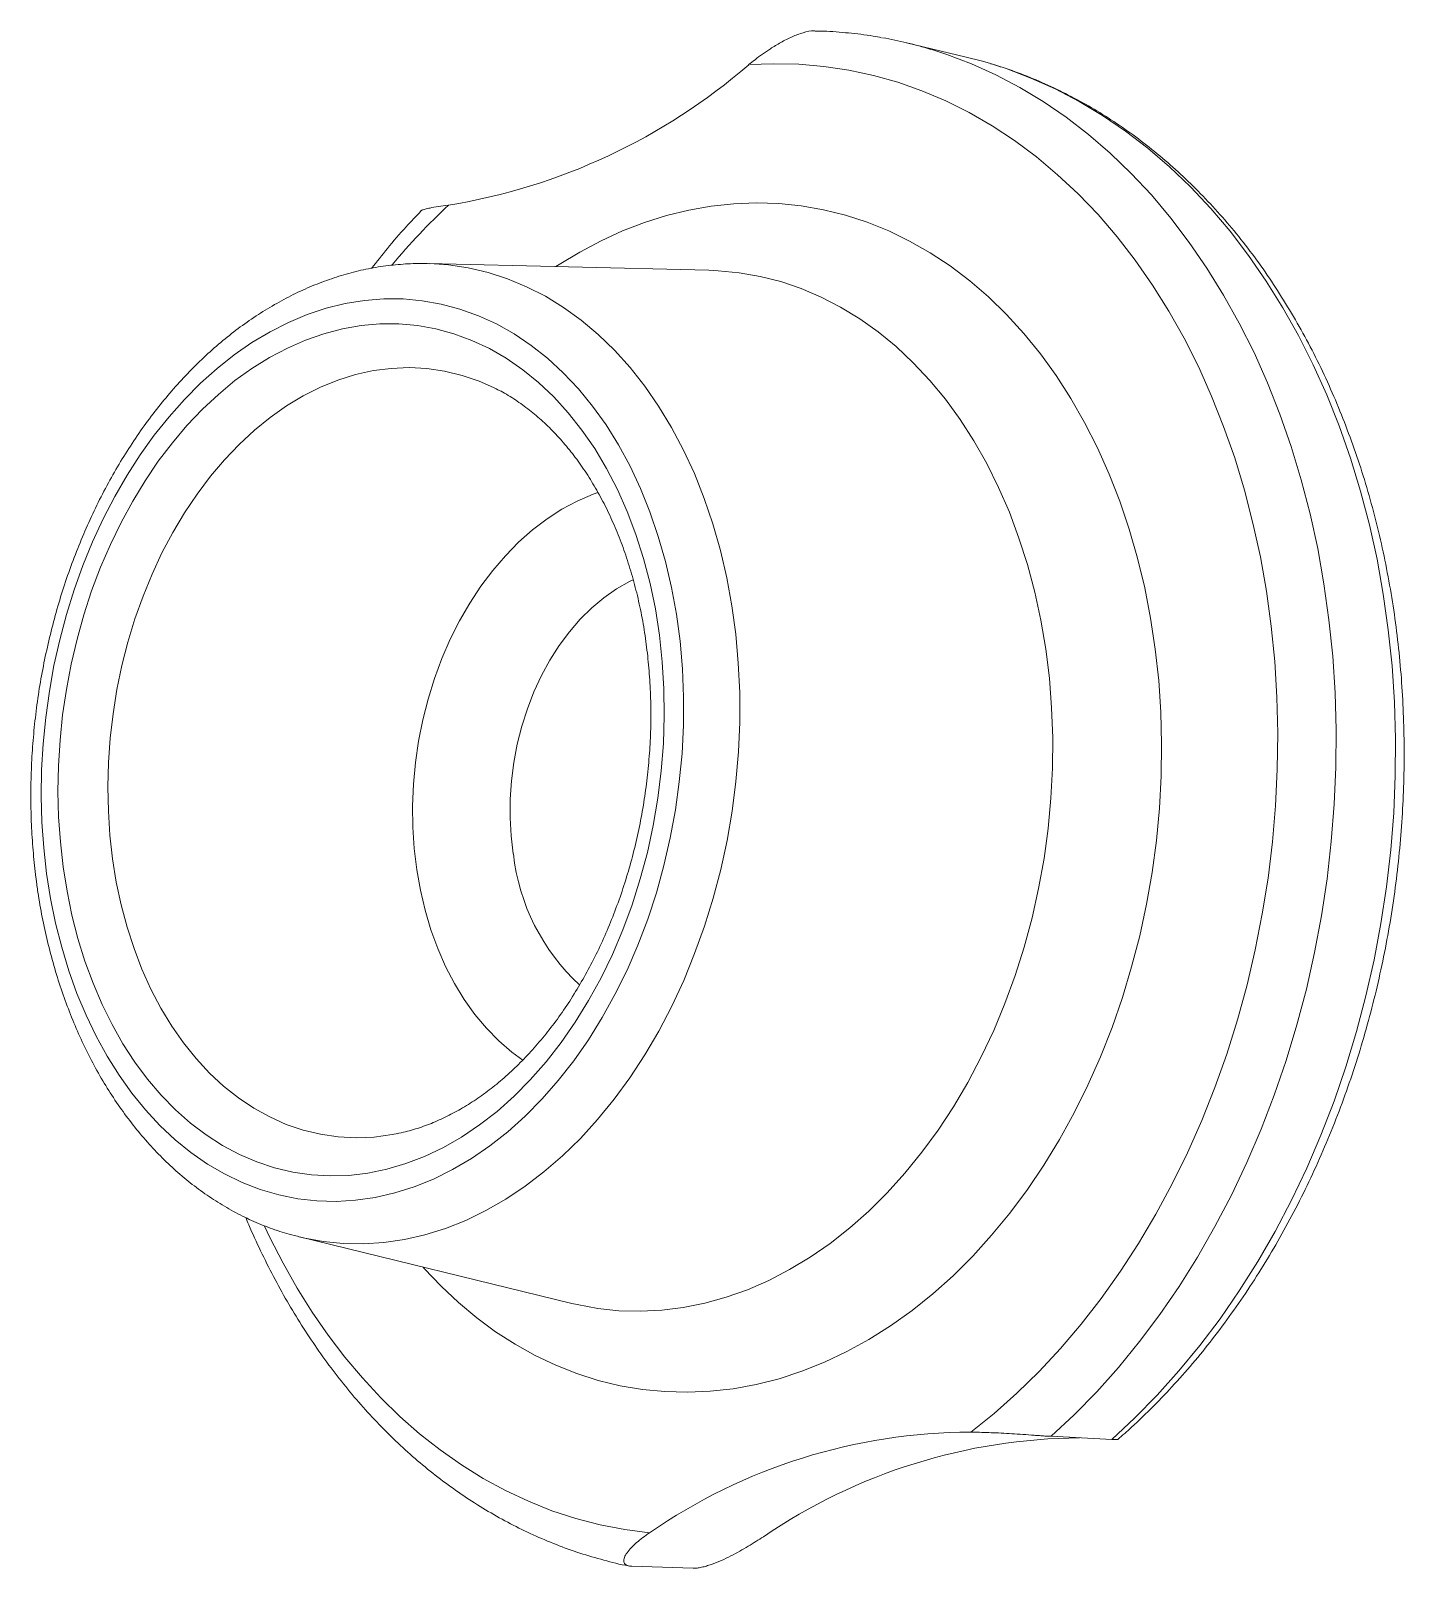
# Model space of a CAD drawing. Header units: millimetres. Extents: x -49 to 42, y -34 to 67.
import ezdxf

# ---------------------------------------------------------------- set-up
doc = ezdxf.new("R2010")
doc.units = ezdxf.units.MM

msp = doc.modelspace()

# ---------------------------------------------------------------- linework, layer by layer
at = {"color": 7, "linetype": 'Continuous', "lineweight": 15}
for p, q in [((12.77, 65.4), (8.85, 66.34)), ((-22.61, 51.82), (-4.16, 51.38)), ((-31.09, -12.19), (-13.16, -16.57)), ((-31.02, -12.2), (-31.09, -12.19)), ((18.35, -25.3), (22.34, -25.5)), ((-5.19, -33.97), (-9.23, -33.85))]:
    msp.add_line(p, q, dxfattribs=at)
at = {"color": 8, "linetype": 'Continuous', "lineweight": 15, "flags": 128}
for points in [[(10.45, 65.91), (11.49, 65.57), (13.11, 64.95), (14.72, 64.23), (16.29, 63.4), (17.83, 62.47), (19.34, 61.44), (20.81, 60.31), (22.24, 59.08), (23.62, 57.75), (24.95, 56.33), (26.22, 54.81), (27.44, 53.21), (28.6, 51.52), (29.7, 49.75), (30.73, 47.9), (31.7, 45.97), (32.59, 43.97), (33.4, 41.91), (34.14, 39.78), (34.81, 37.6), (35.39, 35.36), (35.89, 33.08), (36.3, 30.76), (36.63, 28.4), (36.88, 26.01), (37.03, 23.59), (37.1, 21.16), (37.08, 18.71), (36.98, 16.26), (36.78, 13.81), (36.5, 11.36), (36.13, 8.92), (35.68, 6.51), (35.14, 4.11), (34.51, 1.75), (33.81, -0.58), (33.02, -2.87), (32.16, -5.11), (31.22, -7.3), (30.21, -9.44), (29.13, -11.51), (27.99, -13.51), (26.78, -15.44), (25.5, -17.3), (24.17, -19.07), (22.79, -20.77), (21.36, -22.37), (19.88, -23.88), (18.35, -25.3)], [(22.34, -25.5), (23.86, -24.09), (25.33, -22.59), (26.76, -21), (28.14, -19.33), (29.47, -17.57), (30.73, -15.73), (31.94, -13.81), (33.08, -11.83), (34.16, -9.77), (35.17, -7.66), (36.1, -5.49), (36.96, -3.27), (37.74, -1), (38.44, 1.31), (39.06, 3.66), (39.6, 6.03), (40.05, 8.43), (40.41, 10.84), (40.69, 13.27), (40.89, 15.7), (40.99, 18.13), (41.01, 20.56), (40.94, 22.97), (40.78, 25.36), (40.53, 27.73), (40.2, 30.07), (39.79, 32.38), (39.29, 34.64), (38.7, 36.86), (38.04, 39.03), (37.3, 41.14), (36.48, 43.18), (35.59, 45.17), (34.63, 47.08), (33.6, 48.91), (32.5, 50.67), (31.34, 52.35), (30.12, 53.94), (28.85, 55.45), (27.52, 56.86), (26.14, 58.18), (24.72, 59.4), (23.25, 60.53), (21.74, 61.55), (20.2, 62.48), (18.63, 63.3), (17.03, 64.02), (15.4, 64.64), (14.3, 64.99)], [(-14.22, 51.62), (-14.01, 51.76), (-12.64, 52.58), (-11.25, 53.32), (-9.83, 53.97), (-8.4, 54.52), (-6.94, 54.97), (-5.48, 55.33), (-4, 55.59), (-2.52, 55.75), (-1.04, 55.81), (0.44, 55.76), (1.91, 55.61), (3.38, 55.36), (4.83, 55), (6.26, 54.54), (7.67, 53.97), (9.05, 53.3), (10.4, 52.53), (11.72, 51.66), (13, 50.69), (14.23, 49.63), (15.42, 48.47), (16.57, 47.22), (17.65, 45.88), (18.68, 44.45), (19.65, 42.95), (20.56, 41.37), (21.4, 39.71), (22.17, 37.98), (22.87, 36.19), (23.49, 34.35), (24.04, 32.44), (24.51, 30.49), (24.9, 28.5), (25.2, 26.47), (25.43, 24.41), (25.57, 22.33), (25.62, 20.23), (25.59, 18.12), (25.48, 16), (25.28, 13.89), (25, 11.78), (24.63, 9.69), (24.18, 7.61), (23.65, 5.57), (23.05, 3.56), (22.36, 1.59), (21.6, -0.34), (20.77, -2.21), (19.87, -4.03), (18.91, -5.78), (17.88, -7.47), (16.79, -9.08), (15.64, -10.62), (14.44, -12.08), (13.2, -13.45), (11.91, -14.74), (10.57, -15.93), (9.21, -17.03), (7.8, -18.03), (6.37, -18.93), (4.92, -19.73), (3.45, -20.43), (1.96, -21.02), (0.46, -21.51), (-1.05, -21.89), (-2.56, -22.17), (-4.06, -22.34), (-5.56, -22.4), (-7.06, -22.36), (-8.53, -22.22), (-9.99, -21.97), (-11.43, -21.62), (-12.85, -21.17), (-14.23, -20.62), (-15.59, -19.98), (-16.9, -19.24), (-18.19, -18.42), (-19.42, -17.5), (-20.62, -16.5), (-21.77, -15.42), (-22.87, -14.26), (-22.94, -14.18)], [(-22.54, 51.82), (-21.29, 51.74), (-19.98, 51.54), (-18.68, 51.24), (-17.39, 50.82), (-16.14, 50.3), (-14.91, 49.67), (-13.71, 48.94), (-12.55, 48.1), (-11.43, 47.16), (-10.36, 46.12), (-9.34, 44.98), (-8.37, 43.76), (-7.46, 42.44), (-6.61, 41.04), (-5.82, 39.56), (-5.11, 38.01), (-4.46, 36.38), (-3.89, 34.7), (-3.4, 32.96), (-2.98, 31.16), (-2.65, 29.32)], [(-13.16, -16.57), (-12.82, -16.64), (-11.46, -16.89), (-10.07, -17.04), (-8.67, -17.08), (-7.26, -17.01), (-5.84, -16.83), (-4.43, -16.55), (-3.02, -16.16), (-1.61, -15.66), (-0.22, -15.05), (1.15, -14.34), (2.5, -13.53), (3.82, -12.61), (5.11, -11.6), (6.36, -10.49), (7.57, -9.29), (8.74, -8), (9.86, -6.62), (10.93, -5.16), (11.93, -3.63), (12.88, -2.03), (13.76, -0.35), (14.58, 1.38), (15.32, 3.16), (15.99, 5), (16.58, 6.87), (17.1, 8.79), (17.53, 10.73), (17.89, 12.69), (18.16, 14.67), (18.34, 16.66), (18.45, 18.64), (18.46, 20.63), (18.39, 22.6), (18.24, 24.55), (18, 26.47), (17.68, 28.36), (17.28, 30.21), (16.8, 32.02), (16.24, 33.77), (15.61, 35.47), (14.9, 37.1), (14.12, 38.67), (13.28, 40.16), (12.37, 41.57), (11.4, 42.9), (10.37, 44.14), (9.29, 45.3), (8.16, 46.36), (6.98, 47.32), (5.77, 48.19), (4.51, 48.95), (3.22, 49.62), (1.91, 50.17), (0.57, 50.63), (-0.79, 50.98), (-2.16, 51.22), (-3.55, 51.35), (-4.16, 51.38)], [(-18.33, 43.67), (-19.27, 44.09), (-20.39, 44.47), (-21.54, 44.75), (-22.7, 44.92), (-23.87, 44.98), (-25.05, 44.93), (-26.22, 44.78), (-27.39, 44.52), (-28.55, 44.15), (-29.7, 43.69), (-30.83, 43.12), (-31.93, 42.46), (-33.01, 41.7), (-34.05, 40.86), (-35.05, 39.93), (-36.02, 38.91), (-36.94, 37.83), (-37.82, 36.66), (-38.64, 35.43), (-39.41, 34.14), (-40.13, 32.79), (-40.78, 31.39), (-41.37, 29.94), (-41.9, 28.46), (-42.36, 26.93), (-42.76, 25.38), (-43.09, 23.81), (-43.34, 22.22), (-43.53, 20.62), (-43.64, 19.02), (-43.68, 17.41), (-43.65, 15.82), (-43.55, 14.24), (-43.37, 12.68)], [(-16.39, -0.56), (-17.11, -0.03), (-17.97, 0.71), (-18.78, 1.54), (-19.54, 2.44), (-20.25, 3.43), (-20.89, 4.48), (-21.47, 5.6), (-21.99, 6.78), (-22.44, 8.01), (-22.82, 9.29), (-23.13, 10.61), (-23.37, 11.96), (-23.53, 13.35), (-23.63, 14.75), (-23.64, 16.16), (-23.58, 17.58), (-23.45, 19), (-23.25, 20.41), (-22.97, 21.81), (-22.62, 23.18), (-22.2, 24.53), (-21.72, 25.84), (-21.17, 27.11), (-20.56, 28.33), (-19.88, 29.49), (-19.16, 30.6), (-18.37, 31.64), (-17.54, 32.61), (-16.67, 33.5), (-15.75, 34.31), (-14.8, 35.03), (-13.82, 35.66), (-12.81, 36.2), (-11.77, 36.65), (-11.45, 36.76)], [(-9.13, 31.03), (-9.37, 30.91), (-10.23, 30.42), (-11.06, 29.84), (-11.86, 29.17), (-12.62, 28.43), (-13.33, 27.6), (-14, 26.71), (-14.61, 25.75), (-15.17, 24.73), (-15.66, 23.66), (-16.09, 22.55), (-16.46, 21.4), (-16.76, 20.22), (-16.98, 19.02), (-17.14, 17.81), (-17.22, 16.59), (-17.23, 15.38), (-17.16, 14.18), (-17.02, 13)], [(-2.65, 29.32), (-2.39, 27.45), (-2.22, 25.54), (-2.13, 23.61), (-2.13, 21.67), (-2.21, 19.72), (-2.38, 17.76), (-2.63, 15.82), (-2.96, 13.88), (-3.37, 11.97), (-3.87, 10.09), (-4.44, 8.24), (-5.09, 6.44), (-5.8, 4.68), (-6.59, 2.98), (-7.45, 1.35), (-8.37, -0.22), (-9.35, -1.72), (-10.38, -3.13), (-11.47, -4.46), (-12.6, -5.71), (-13.78, -6.86), (-15, -7.91), (-16.24, -8.86), (-17.52, -9.71), (-18.82, -10.46), (-20.15, -11.1), (-21.48, -11.63), (-22.83, -12.05), (-24.18, -12.36), (-25.53, -12.55), (-26.87, -12.64), (-28.21, -12.62), (-29.53, -12.49), (-30.84, -12.25), (-31.02, -12.2)], [(-43.37, 12.68), (-43.13, 11.15), (-42.81, 9.65), (-42.42, 8.19), (-41.96, 6.78), (-41.44, 5.41), (-40.85, 4.11), (-40.19, 2.86), (-39.48, 1.68), (-38.71, 0.57), (-37.88, -0.46), (-37, -1.41), (-36.08, -2.27), (-35.1, -3.04), (-34.09, -3.72), (-33.03, -4.3), (-31.95, -4.79), (-30.83, -5.17), (-29.69, -5.44), (-28.53, -5.61), (-27.35, -5.67), (-26.17, -5.62), (-24.98, -5.46), (-24.88, -5.44)], [(-33.39, -11.47), (-33.03, -12.22), (-32.16, -13.92), (-31.23, -15.55), (-30.24, -17.13), (-29.2, -18.64), (-28.1, -20.09), (-26.94, -21.46), (-25.74, -22.77), (-24.48, -23.99), (-23.18, -25.14), (-21.83, -26.2), (-20.43, -27.18), (-19, -28.07), (-17.53, -28.87), (-16.02, -29.57), (-14.48, -30.19), (-12.91, -30.7), (-11.31, -31.12), (-9.69, -31.43), (-8.05, -31.64)]]:
    msp.add_lwpolyline(points, dxfattribs=at)
at = {"color": 7, "linetype": 'Continuous', "lineweight": 15, "flags": 128}
for points in [[(13.07, -25.03), (14.6, -23.79), (16.1, -22.46), (17.56, -21.04), (18.97, -19.52), (20.34, -17.92), (21.65, -16.23), (22.91, -14.45), (24.11, -12.61), (25.25, -10.69), (26.32, -8.7), (27.33, -6.65), (28.26, -4.54), (29.12, -2.37), (29.91, -0.16), (30.61, 2.09), (31.24, 4.38), (31.78, 6.7), (32.24, 9.05), (32.62, 11.41), (32.91, 13.79), (33.11, 16.17), (33.23, 18.56), (33.26, 20.94), (33.2, 23.3), (33.06, 25.65), (32.83, 27.98), (32.52, 30.27), (32.12, 32.53), (31.63, 34.75), (31.07, 36.92), (30.43, 39.04), (29.7, 41.11), (28.91, 43.11), (28.04, 45.05), (27.1, 46.91), (26.09, 48.7), (25.02, 50.41), (23.88, 52.04), (22.69, 53.58), (21.44, 55.04), (20.13, 56.4), (18.78, 57.66), (17.39, 58.84), (15.95, 59.91), (14.48, 60.88), (12.97, 61.75), (11.43, 62.52), (9.86, 63.18), (8.27, 63.74), (6.67, 64.19), (5.04, 64.54), (3.41, 64.79), (1.76, 64.93), (0.11, 64.96), (-1.54, 64.9)], [(14.3, 64.99), (13.76, 65.15), (12.77, 65.4)], [(-47.71, 11.71), (-47.45, 10.06), (-47.12, 8.44), (-46.72, 6.86), (-46.25, 5.32), (-45.72, 3.83), (-45.12, 2.39), (-44.45, 1.01), (-43.73, -0.31), (-42.94, -1.56), (-42.1, -2.74), (-41.21, -3.84), (-40.26, -4.86), (-39.26, -5.8), (-38.22, -6.64), (-37.13, -7.4), (-36.01, -8.05), (-34.85, -8.61), (-33.66, -9.07), (-32.44, -9.43), (-31.2, -9.68), (-29.94, -9.82), (-28.67, -9.85), (-27.39, -9.78), (-26.1, -9.59), (-24.82, -9.29), (-23.54, -8.89), (-22.27, -8.38), (-21.01, -7.76), (-19.77, -7.03), (-18.56, -6.2), (-17.38, -5.27), (-16.23, -4.24), (-15.12, -3.11), (-14.06, -1.9), (-13.04, -0.6), (-12.08, 0.78), (-11.17, 2.24), (-10.33, 3.76), (-9.54, 5.35), (-8.83, 7), (-8.18, 8.71), (-7.61, 10.45), (-7.11, 12.23), (-6.7, 14.05), (-6.36, 15.89), (-6.1, 17.74), (-5.92, 19.6), (-5.83, 21.46), (-5.82, 23.32), (-5.9, 25.16), (-6.05, 26.98), (-6.29, 28.76), (-6.61, 30.52), (-7, 32.23), (-7.48, 33.88), (-8.03, 35.49), (-8.65, 37.02), (-9.34, 38.49), (-10.1, 39.89), (-10.92, 41.21), (-11.81, 42.44), (-12.74, 43.58), (-13.73, 44.63), (-14.77, 45.59), (-15.85, 46.44), (-16.97, 47.2), (-18.13, 47.85), (-19.31, 48.39), (-20.53, 48.83), (-21.76, 49.16), (-23.01, 49.38), (-24.27, 49.5), (-25.53, 49.5), (-26.8, 49.4), (-28.07, 49.19), (-29.33, 48.88), (-30.58, 48.46), (-31.81, 47.95), (-33.02, 47.33), (-34.21, 46.62), (-35.37, 45.82), (-36.5, 44.92), (-37.59, 43.95), (-38.65, 42.89), (-39.66, 41.75), (-40.63, 40.53), (-41.55, 39.25), (-42.42, 37.91), (-43.23, 36.5), (-43.99, 35.04), (-44.69, 33.53), (-45.32, 31.97), (-45.9, 30.37), (-46.41, 28.74), (-46.85, 27.08), (-47.23, 25.39), (-47.53, 23.69), (-47.77, 21.97), (-47.94, 20.24), (-48.04, 18.52), (-48.06, 16.8), (-48.02, 15.08), (-47.9, 13.39), (-47.71, 11.71)], [(-46.63, 12.15), (-46.81, 13.79), (-46.93, 15.44), (-46.97, 17.11), (-46.94, 18.79), (-46.83, 20.47), (-46.66, 22.15), (-46.41, 23.82), (-46.1, 25.48), (-45.71, 27.11), (-45.26, 28.72), (-44.75, 30.3), (-44.16, 31.85), (-43.52, 33.35), (-42.82, 34.8), (-42.05, 36.2), (-41.24, 37.54), (-40.37, 38.82), (-39.44, 40.04), (-38.48, 41.18), (-37.47, 42.24), (-36.41, 43.22), (-35.33, 44.12), (-34.21, 44.93), (-33.06, 45.64), (-31.88, 46.26), (-30.69, 46.79), (-29.47, 47.21), (-28.25, 47.53), (-27.02, 47.74), (-25.79, 47.85), (-24.55, 47.85), (-23.33, 47.75), (-22.12, 47.53), (-20.92, 47.21), (-19.74, 46.77), (-18.59, 46.23), (-17.48, 45.59), (-16.39, 44.84), (-15.35, 43.99), (-14.35, 43.05), (-13.4, 42.01), (-12.5, 40.87), (-11.66, 39.65), (-10.89, 38.35), (-10.17, 36.97), (-9.52, 35.52), (-8.95, 34), (-8.45, 32.42), (-8.02, 30.79), (-7.67, 29.11), (-7.4, 27.39), (-7.22, 25.64), (-7.11, 23.86), (-7.09, 22.07), (-7.15, 20.26), (-7.29, 18.46), (-7.51, 16.66), (-7.82, 14.87), (-8.2, 13.1), (-8.67, 11.36), (-9.21, 9.66), (-9.82, 8), (-10.5, 6.39), (-11.25, 4.84), (-12.07, 3.35), (-12.95, 1.94), (-13.88, 0.59), (-14.86, -0.67), (-15.9, -1.85), (-16.97, -2.93), (-18.09, -3.93), (-19.24, -4.82), (-20.42, -5.62), (-21.62, -6.31), (-22.85, -6.89), (-24.08, -7.37), (-25.33, -7.74), (-26.58, -7.99), (-27.83, -8.14), (-29.07, -8.18), (-30.3, -8.11), (-31.52, -7.93), (-32.72, -7.65), (-33.89, -7.26), (-35.03, -6.76), (-36.14, -6.17), (-37.22, -5.48), (-38.25, -4.7), (-39.24, -3.82), (-40.18, -2.86), (-41.07, -1.81), (-41.91, -0.69), (-42.69, 0.51), (-43.41, 1.77), (-44.06, 3.1), (-44.66, 4.5), (-45.19, 5.94), (-45.65, 7.43), (-46.05, 8.97), (-46.37, 10.55), (-46.63, 12.15)]]:
    msp.add_lwpolyline(points, dxfattribs=at)
at = {"color": 7, "linetype": 'Continuous', "lineweight": 15}
for centre, radius, start, end in [((2.4, 39.33), 27.77, 73.1472, 79.8961), ((-27.71, 95.14), 40, 279.2558, 310.8797), ((13.11, -62.22), 37.19, 90.0718, 124.6915), ((20.49, -62.76), 37.36, 90.4145, 124.3108)]:
    msp.add_arc(centre, radius, start, end, dxfattribs=at)
at = {"color": 8, "linetype": 'Continuous', "lineweight": 15}
for centre, radius, start, end in [((9.38, 22.86), 44.9, 133.063, 139.9603), ((-3.29, 14.53), 13.81, 186.365, 227.2889)]:
    msp.add_arc(centre, radius, start, end, dxfattribs=at)
at = {"color": 7, "linetype": 'Continuous', "lineweight": 15}
for points, knots in [([(-1.54, 64.9), (-1.4, 65.01), (-0.96, 65.36), (-0.26, 65.86), (0.57, 66.37), (1.3, 66.74), (2.04, 67.02), (2.58, 67.14), (2.81, 67.12), (2.84, 67.11)], [0, 0, 0, 0, 0.1144989, 0.3681455, 0.5234097, 0.6832298, 0.8298426, 0.9778191, 1, 1, 1, 1]), ([(7.2, 66.67), (7.02, 66.71), (6.3, 66.85), (5.03, 66.99), (3.75, 67.1), (3.02, 67.11), (2.84, 67.11)], [0, 0, 0, 0, 0.1269795, 0.5003463, 0.8737127, 1, 1, 1, 1]), ([(22.74, -25.5), (23.04, -25.24), (23.84, -24.55), (25.09, -23.33), (26.48, -21.87), (27.84, -20.33), (29.14, -18.7), (30.39, -17.01), (31.59, -15.24), (32.73, -13.41), (33.81, -11.52), (34.83, -9.57), (35.79, -7.56), (36.68, -5.5), (37.5, -3.4), (38.25, -1.26), (38.93, 0.93), (39.53, 3.14), (40.06, 5.38), (40.51, 7.64), (40.88, 9.92), (41.18, 12.22), (41.39, 14.52), (41.53, 16.82), (41.59, 19.12), (41.56, 21.41), (41.46, 23.7), (41.28, 25.96), (41.02, 28.2), (40.68, 30.41), (40.26, 32.59), (39.77, 34.74), (39.2, 36.84), (38.56, 38.9), (37.84, 40.9), (37.06, 42.86), (36.21, 44.75), (35.29, 46.59), (34.3, 48.35), (33.26, 50.05), (32.16, 51.68), (31, 53.23), (29.78, 54.7), (28.52, 56.09), (27.21, 57.4), (25.86, 58.62), (24.46, 59.76), (23.03, 60.8), (21.56, 61.76), (20.06, 62.62), (18.53, 63.39), (16.98, 64.07), (15.59, 64.6), (14.71, 64.86), (14.36, 64.96)], [0, 0, 0, 0, 0.0119008, 0.0313864, 0.0508895, 0.0704077, 0.0899383, 0.1094794, 0.1290288, 0.1485847, 0.1681458, 0.1877107, 0.2072785, 0.2268483, 0.2464194, 0.2659915, 0.2855641, 0.3051371, 0.3247104, 0.3442841, 0.3638582, 0.3834328, 0.403008, 0.422584, 0.4421608, 0.4617386, 0.4813175, 0.5008974, 0.5204782, 0.5400597, 0.5596415, 0.5792232, 0.5988039, 0.6183828, 0.6379589, 0.6575306, 0.6770964, 0.6966545, 0.7162025, 0.7357382, 0.7552589, 0.7747618, 0.794244, 0.8137026, 0.8331349, 0.8525385, 0.8719114, 0.891252, 0.9105599, 0.9298351, 0.9490789, 0.9682937, 0.9874825, 1, 1, 1, 1]), ([(-23.06, 55.28), (-23.06, 55.3), (-23.04, 55.34), (-22.82, 55.4), (-22.47, 55.48), (-21.96, 55.57), (-21.51, 55.63), (-21.28, 55.66)], [0, 0, 0, 0, 0.0919, 0.280446, 0.473979, 0.734661, 1, 1, 1, 1]), ([(-23.07, 55.3), (-23.41, 54.94), (-24.17, 54.14), (-25.26, 52.88), (-26, 51.94), (-26.35, 51.5)], [0, 0, 0, 0, 0.29424, 0.669788, 1, 1, 1, 1]), ([(-22.54, 51.81), (-22.73, 51.82), (-23.36, 51.84), (-24.43, 51.78), (-25.74, 51.64), (-27.04, 51.39), (-28.33, 51.05), (-29.61, 50.61), (-30.87, 50.09), (-32.12, 49.47), (-33.34, 48.77), (-34.54, 47.98), (-35.7, 47.11), (-36.83, 46.16), (-37.93, 45.13), (-38.98, 44.03), (-39.99, 42.86), (-40.96, 41.63), (-41.88, 40.33), (-42.75, 38.98), (-43.56, 37.58), (-44.33, 36.12), (-45.03, 34.62), (-45.68, 33.08), (-46.27, 31.51), (-46.8, 29.9), (-47.27, 28.26), (-47.67, 26.6), (-48.02, 24.93), (-48.3, 23.24), (-48.51, 21.53), (-48.66, 19.83), (-48.74, 18.12), (-48.76, 16.41), (-48.71, 14.71), (-48.6, 13.06), (-48.47, 11.87), (-48.39, 11.25), (-48.38, 11.15)], [0, 0, 0, 0, 0.012701, 0.040754, 0.068859, 0.09704, 0.125317, 0.153703, 0.182204, 0.210822, 0.23955, 0.26838, 0.297298, 0.326291, 0.355343, 0.384441, 0.413571, 0.442723, 0.471887, 0.501055, 0.530221, 0.559382, 0.588535, 0.61768, 0.646815, 0.675942, 0.705062, 0.734177, 0.763287, 0.792395, 0.821504, 0.850615, 0.87973, 0.908851, 0.93798, 0.96712, 0.994732, 1, 1, 1, 1]), ([(-18.33, 43.66), (-18.2, 43.6), (-17.75, 43.4), (-16.99, 42.94), (-16.07, 42.29), (-15.18, 41.55), (-14.33, 40.73), (-13.52, 39.82), (-12.75, 38.84), (-12.03, 37.77), (-11.36, 36.64), (-10.74, 35.43), (-10.18, 34.16), (-9.67, 32.82), (-9.23, 31.43), (-8.85, 29.99), (-8.53, 28.51), (-8.29, 26.98), (-8.11, 25.43), (-8, 23.85), (-7.96, 22.24), (-7.99, 20.63), (-8.1, 19.01), (-8.28, 17.4), (-8.52, 15.79), (-8.84, 14.2), (-9.22, 12.64), (-9.67, 11.1), (-10.19, 9.6), (-10.76, 8.14), (-11.39, 6.73), (-12.08, 5.38), (-12.82, 4.09), (-13.6, 2.86), (-14.43, 1.7), (-15.3, 0.62), (-16.21, -0.38), (-17.14, -1.31), (-18.11, -2.15), (-19.09, -2.9), (-20.1, -3.57), (-21.12, -4.14), (-22.15, -4.63), (-23.19, -5.02), (-24.1, -5.29), (-24.66, -5.39), (-24.88, -5.43)], [0, 0, 0, 0, 0.009493, 0.033789, 0.057867, 0.08173, 0.105402, 0.12891, 0.152286, 0.175561, 0.19876, 0.221906, 0.245017, 0.268105, 0.291182, 0.314255, 0.337327, 0.360403, 0.383484, 0.406571, 0.429664, 0.452762, 0.475865, 0.498968, 0.522072, 0.545173, 0.568268, 0.591356, 0.614435, 0.637503, 0.660559, 0.683603, 0.706636, 0.729661, 0.752681, 0.775701, 0.798727, 0.821771, 0.844846, 0.867971, 0.891168, 0.914463, 0.937887, 0.961471, 0.985247, 1, 1, 1, 1]), ([(-48.38, 11.15), (-48.34, 10.86), (-48.22, 10.01), (-47.97, 8.63), (-47.61, 7.03), (-47.19, 5.45), (-46.7, 3.92), (-46.15, 2.43), (-45.54, 0.98), (-44.86, -0.42), (-44.13, -1.76), (-43.33, -3.04), (-42.48, -4.26), (-41.57, -5.41), (-40.61, -6.49), (-39.6, -7.5), (-38.55, -8.42), (-37.45, -9.26), (-36.31, -10.01), (-35.14, -10.68), (-33.93, -11.25), (-32.7, -11.73), (-31.72, -12.04), (-31.15, -12.16), (-31.01, -12.2)], [0, 0, 0, 0, 0.025781, 0.074046, 0.122342, 0.170663, 0.219006, 0.267369, 0.315745, 0.364124, 0.412493, 0.460834, 0.509129, 0.557354, 0.605483, 0.653491, 0.701349, 0.749034, 0.796526, 0.843815, 0.890897, 0.937782, 0.984491, 1, 1, 1, 1]), ([(-34.62, -10.91), (-34.55, -11.07), (-34.25, -11.82), (-33.64, -13.11), (-32.81, -14.79), (-31.91, -16.42), (-30.95, -18), (-29.94, -19.52), (-28.88, -20.98), (-27.77, -22.39), (-26.61, -23.72), (-25.39, -25), (-24.13, -26.2), (-22.83, -27.33), (-21.48, -28.38), (-20.1, -29.35), (-18.67, -30.25), (-17.21, -31.06), (-15.72, -31.79), (-14.19, -32.44), (-12.64, -33), (-11.07, -33.45), (-9.98, -33.73), (-9.42, -33.83), (-9.4, -33.83)], [0, 0, 0, 0, 0.0132776, 0.0628687, 0.112458, 0.1620414, 0.2116142, 0.2611707, 0.3107047, 0.360209, 0.409676, 0.4590976, 0.5084655, 0.5577716, 0.6070083, 0.6561691, 0.7052487, 0.7542439, 0.8031537, 0.8519798, 0.9007267, 0.9494018, 0.9980153, 1, 1, 1, 1]), ([(18.35, -25.3), (18.27, -25.3), (18.18, -25.3), (17.99, -25.28), (17.88, -25.28), (17.66, -25.26), (17.54, -25.25), (17.3, -25.24), (17.18, -25.23), (16.81, -25.2), (16.56, -25.18), (16.07, -25.15), (15.83, -25.14), (15.12, -25.09), (14.67, -25.07), (13.83, -25.04), (13.44, -25.03), (13.07, -25.03)], [0, 0, 0, 0, 0.0625, 0.0625, 0.125, 0.125, 0.1875, 0.1875, 0.25, 0.25, 0.375, 0.375, 0.5, 0.5, 0.75, 0.75, 1, 1, 1, 1]), ([(22.74, -25.51), (22.72, -25.51), (22.68, -25.52), (22.44, -25.51), (22.34, -25.5)], [0, 0, 0, 0, 0.60534, 1, 1, 1, 1]), ([(-8.05, -31.64), (-8.37, -31.85), (-8.66, -32.07), (-9.16, -32.51), (-9.38, -32.74), (-9.61, -33.06), (-9.67, -33.16), (-9.75, -33.37), (-9.76, -33.46), (-9.74, -33.59), (-9.73, -33.63), (-9.68, -33.7), (-9.64, -33.73), (-9.56, -33.79), (-9.51, -33.81), (-9.38, -33.84), (-9.31, -33.85), (-9.23, -33.85)], [0, 0, 0, 0, 0.25, 0.25, 0.5, 0.5, 0.625, 0.625, 0.75, 0.75, 0.8125, 0.8125, 0.875, 0.875, 0.9375, 0.9375, 1, 1, 1, 1]), ([(-5.19, -33.97), (-5.11, -33.98), (-5.02, -33.97), (-4.84, -33.95), (-4.74, -33.93), (-4.53, -33.89), (-4.42, -33.86), (-4.21, -33.8), (-4.1, -33.76), (-3.77, -33.65), (-3.55, -33.56), (-3.12, -33.37), (-2.91, -33.27), (-2.31, -32.96), (-1.93, -32.74), (-1.22, -32.32), (-0.89, -32.11), (-0.57, -31.9)], [0, 0, 0, 0, 0.0625, 0.0625, 0.125, 0.125, 0.1875, 0.1875, 0.25, 0.25, 0.375, 0.375, 0.5, 0.5, 0.75, 0.75, 1, 1, 1, 1])]:
    msp.add_open_spline(points, degree=3, knots=knots, dxfattribs=at)

doc.saveas('drawing.dxf')
